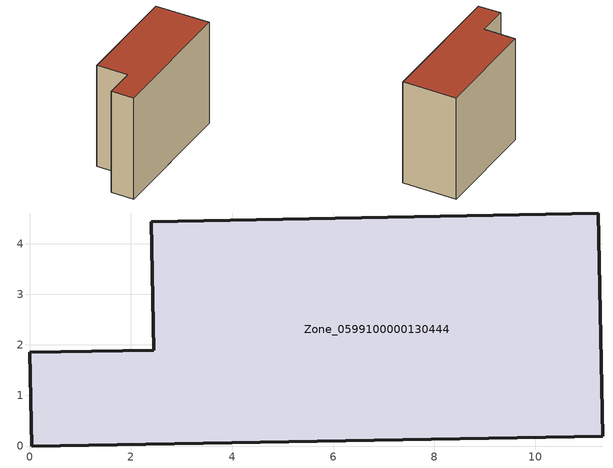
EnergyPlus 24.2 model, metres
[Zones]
Zone_0599100000130444
 floor ground (C_G): 11.33,0.2 0.03,0 0,1.85 2.45,1.89 2.41,4.44 11.25,4.61 z0
 wall outside (C_F): 0.03,0 11.33,0.2 11.25,4.61 2.41,4.44 2.45,1.89 0,1.85 0.03,0 z0:8.79
 roof outside (C_R): 0,1.85 0.03,0 11.33,0.2 11.25,4.61 2.41,4.44 2.45,1.89 z8.79
[BUILDING]
Pand.0599100000130444: North Axis=0; Terrain=City; Loads Convergence Tolerance Value=0.04; Temperature Convergence Tolerance Value=0.4; Solar Distribution=FullExterior; Maximum Number of Warmup Days=25; Minimum Number of Warmup Days=1
[Site:Location]
Rotterdam.The.Hague.AP_ZH_NLD Design_Conditions: Latitude=51.96; Longitude=4.45; Time Zone=1; Elevation=-4.5
[SITE:GROUNDTEMPERATURE:BUILDINGSURFACE]
18, 18, 18, 18, 18, 18, 18, 18, 18, 18, 18, 18
[MATERIAL] Thermal Absorptance=0.9; Solar Absorptance=0.7; Visible Absorptance=0.7
Name | Roughness | Thickness | Conductivity | Density | Specific Heat
G.TI.1946 | MediumSmooth | 0.15 | 1 | 540 | 1210
F.TI.1946 | Rough | 0.3 | 0.857143 | 1920 | 840
R.TI.1946 | MediumRough | 0.2 | 0.1 | 1500 | 1000
[CONSTRUCTION]
C_G: G.TI.1946
C_F: F.TI.1946
C_R: R.TI.1946
[ZONE]
Zone_0599100000130444: Type=1; Multiplier=1; Ceiling Height=Autocalculate; Volume=Autocalculate; Floor Area=autocalculate; Part of Total Floor Area=Yes
[ZONEINFILTRATION:DESIGNFLOWRATE]
Infil_Zone_0599100000130444: Zone or ZoneList or Space or SpaceList=Zone_0599100000130444; Schedule=AlwaysOn; Design Flow Rate Calculation Method=Flow/Area; Flow Rate per Floor Area=0.003; Constant Term Coefficient=1; Temperature Term Coefficient=0; Velocity Term Coefficient=0; Velocity Squared Term Coefficient=0
[HVACTEMPLATE:ZONE:IDEALLOADSAIRSYSTEM]
Zone_0599100000130444: Maximum Heating Supply Air Temperature=50; Minimum Cooling Supply Air Temperature=13; Maximum Heating Supply Air Humidity Ratio=0.0156; Minimum Cooling Supply Air Humidity Ratio=0.0077; Heating Limit=NoLimit; Cooling Limit=NoLimit; Dehumidification Control Type=ConstantSensibleHeatRatio; Cooling Sensible Heat Ratio=0.7; Dehumidification Setpoint=60; Humidification Control Type=None; Humidification Setpoint=30; Outdoor Air Method=None; Outdoor Air Flow Rate per Person=0.00944; Outdoor Air Flow Rate per Zone Floor Area=0; Outdoor Air Flow Rate per Zone=0; Demand Controlled Ventilation Type=None; Outdoor Air Economizer Type=NoEconomizer; Heat Recovery Type=None; Sensible Heat Recovery Effectiveness=0.7; Latent Heat Recovery Effectiveness=0.65
[ZONECONTROL:THERMOSTAT]
ThermostatControl_Zone_0599100000130444: Zone or ZoneList=Zone_0599100000130444; Control Type Schedule=DualSetpointControlType; Control 1=Thermostat_Zone_0599100000130444; Temperature Difference Between Cutout And Setpoint=0
[THERMOSTATSETPOINT:DUALSETPOINT]
Thermostat_Zone_0599100000130444: Heating Setpoint Temperature Schedule=HeatingSetpoint_Zone_0599100000130444; Cooling Setpoint Temperature Schedule=CoolingSetpoint_Zone_0599100000130444
[SCHEDULE:COMPACT]
HeatingSetpoint_Zone_0599100000130444: Through: 12/31, For: AllDays, Until: 24:00, 21
CoolingSetpoint_Zone_0599100000130444: Through: 12/31, For: AllDays, Until: 24:00, 24
DualSetpointControlType: Through: 12/31, For: AllDays, Until: 24:00, 4
AlwaysOn: Through: 12/31, For: AllDays, Until: 24:00, 1
